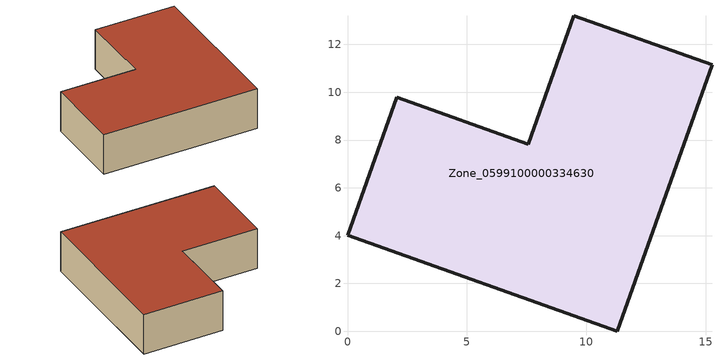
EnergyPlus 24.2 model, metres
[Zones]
Zone_0599100000334630
 floor ground (C_G): 11.29,0 0,4.02 2.06,9.79 7.56,7.82 9.47,13.2 15.25,11.15 z0.55
 wall outside (C_F): 9.47,13.2 7.56,7.82 2.06,9.79 0,4.02 11.29,0 15.25,11.15 9.47,13.2 z0.55:3.77
 roof outside (C_R): 11.29,0 15.25,11.15 9.47,13.2 7.56,7.82 2.06,9.79 0,4.02 z3.77
[BUILDING]
Pand.0599100000334630: North Axis=0; Terrain=City; Loads Convergence Tolerance Value=0.04; Temperature Convergence Tolerance Value=0.4; Solar Distribution=FullExterior; Maximum Number of Warmup Days=25; Minimum Number of Warmup Days=1
[Site:Location]
Rotterdam.The.Hague.AP_ZH_NLD Design_Conditions: Latitude=51.96; Longitude=4.45; Time Zone=1; Elevation=-4.5
[SITE:GROUNDTEMPERATURE:BUILDINGSURFACE]
18, 18, 18, 18, 18, 18, 18, 18, 18, 18, 18, 18
[MATERIAL] Thermal Absorptance=0.9; Solar Absorptance=0.7; Visible Absorptance=0.7
Name | Roughness | Thickness | Conductivity | Density | Specific Heat
G.TC.1975-1991 | MediumSmooth | 0.15 | 0.288461 | 540 | 1210
F.TC.1975-1991 | Rough | 0.3 | 0.230769 | 1920 | 840
R.TC.1975-1991 | MediumRough | 0.2 | 0.153846 | 1500 | 1000
[CONSTRUCTION]
C_G: G.TC.1975-1991
C_F: F.TC.1975-1991
C_R: R.TC.1975-1991
[ZONE]
Zone_0599100000334630: Type=1; Multiplier=1; Ceiling Height=Autocalculate; Volume=Autocalculate; Floor Area=autocalculate; Part of Total Floor Area=Yes
[ZONEINFILTRATION:DESIGNFLOWRATE]
Infil_Zone_0599100000334630: Zone or ZoneList or Space or SpaceList=Zone_0599100000334630; Schedule=AlwaysOn; Design Flow Rate Calculation Method=Flow/Area; Flow Rate per Floor Area=0.003; Constant Term Coefficient=1; Temperature Term Coefficient=0; Velocity Term Coefficient=0; Velocity Squared Term Coefficient=0
[HVACTEMPLATE:ZONE:IDEALLOADSAIRSYSTEM]
Zone_0599100000334630: Maximum Heating Supply Air Temperature=50; Minimum Cooling Supply Air Temperature=13; Maximum Heating Supply Air Humidity Ratio=0.0156; Minimum Cooling Supply Air Humidity Ratio=0.0077; Heating Limit=NoLimit; Cooling Limit=NoLimit; Dehumidification Control Type=ConstantSensibleHeatRatio; Cooling Sensible Heat Ratio=0.7; Dehumidification Setpoint=60; Humidification Control Type=None; Humidification Setpoint=30; Outdoor Air Method=None; Outdoor Air Flow Rate per Person=0.00944; Outdoor Air Flow Rate per Zone Floor Area=0; Outdoor Air Flow Rate per Zone=0; Demand Controlled Ventilation Type=None; Outdoor Air Economizer Type=NoEconomizer; Heat Recovery Type=None; Sensible Heat Recovery Effectiveness=0.7; Latent Heat Recovery Effectiveness=0.65
[ZONECONTROL:THERMOSTAT]
ThermostatControl_Zone_0599100000334630: Zone or ZoneList=Zone_0599100000334630; Control Type Schedule=DualSetpointControlType; Control 1=Thermostat_Zone_0599100000334630; Temperature Difference Between Cutout And Setpoint=0
[THERMOSTATSETPOINT:DUALSETPOINT]
Thermostat_Zone_0599100000334630: Heating Setpoint Temperature Schedule=HeatingSetpoint_Zone_0599100000334630; Cooling Setpoint Temperature Schedule=CoolingSetpoint_Zone_0599100000334630
[SCHEDULE:COMPACT]
HeatingSetpoint_Zone_0599100000334630: Through: 12/31, For: AllDays, Until: 24:00, 21
CoolingSetpoint_Zone_0599100000334630: Through: 12/31, For: AllDays, Until: 24:00, 24
DualSetpointControlType: Through: 12/31, For: AllDays, Until: 24:00, 4
AlwaysOn: Through: 12/31, For: AllDays, Until: 24:00, 1
